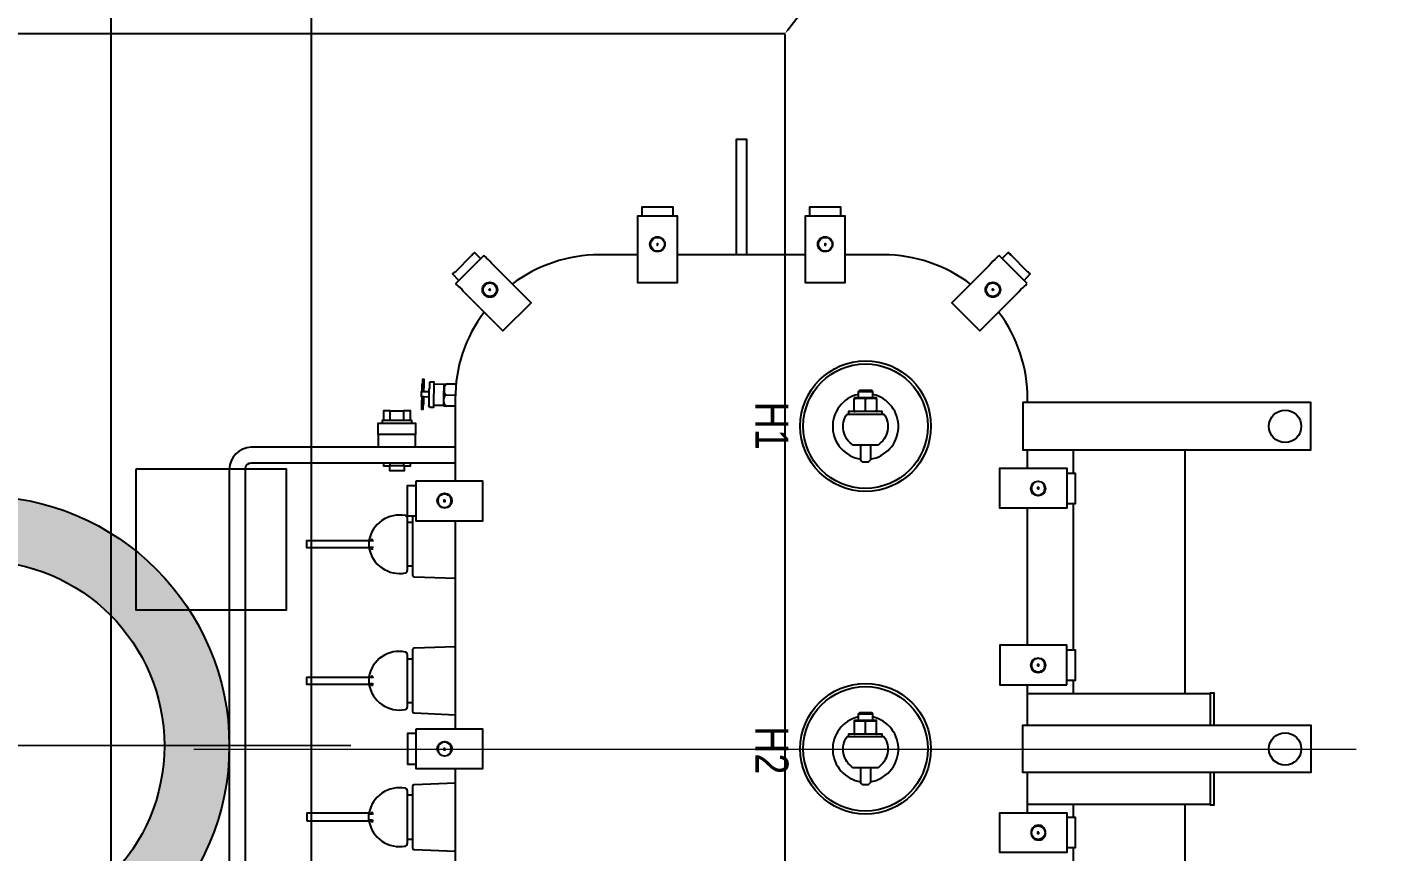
# Model space of a CAD drawing. Header units: metres. Extents: x 18203 to 41586, y 7179 to 24742.
# Drawn here: x 26185 to 27277, y 12550 to 13216 of the extents above; entities that cross this region are included whole.
import ezdxf
from ezdxf import colors
from ezdxf.entities.mleader import LeaderData, LeaderLine
from ezdxf.math import Vec2, Vec3

# ---------------------------------------------------------------- set-up
doc = ezdxf.new("R2010")
doc.units = ezdxf.units.M
doc.header["$LTSCALE"] = 50
doc.header["$MEASUREMENT"] = 0
doc.layers.get('0').update_dxf_attribs({"linetype": 'CONTINUOUS'})
doc.layers.add('PDF3_Geometry', color=7, linetype='CONTINUOUS')
doc.layers.add('PDF3_Text', color=7, linetype='CONTINUOUS')
doc.styles.add('PDF Arial Narrow', font='ARIALN.TTF')
doc.styles.get("Standard").update_dxf_attribs({"font": 'romans', "width": 0.65, "height": 30})

# ---------------------------------------------------------------- blocks, each defined once
blk = doc.blocks.new('POSTE_CIRCULAR_CONCRETO')
h = blk.add_hatch(color=253)
h.dxf.hatch_style = 1
edge = h.paths.add_edge_path(flags=17)
edge.add_arc((0, 0), 149.4, 0, 360)
edge = h.paths.add_edge_path()
edge.add_arc((0, 0), 201.8, 0, 360)
at = {"color": 8, "linetype": 'Continuous', "ltscale": 0.3}
for q in [(-0.8, 575), (652.9, -572.1)]:
    blk.add_line((647.8, 577.9), q, dxfattribs=at)
at = {"color": 8, "linetype": 'Continuous', "ltscale": 0.3, "flags": 128}
blk.add_lwpolyline([(300, 1.3), (-300, -1.3)], dxfattribs=at)
at = {"color": 3, "linetype": 'Continuous'}
for radius in [201.8, 149.4]:
    blk.add_circle((0, 0), radius, dxfattribs=at)

msp = doc.modelspace()

# ---------------------------------------------------------------- linework, layer by layer
at = {"color": 1}
msp.add_lwpolyline([(26252.929, 13823.624), (26414.412, 13823.338), (26414.412, 11450.321), (26252.929, 11450.606)], close=True, dxfattribs=at)
at = {"color": 3}
msp.add_lwpolyline([(26273.021, 12859.747), (26394.319, 12859.747), (26394.319, 12745.465), (26273.021, 12745.465)], close=True, dxfattribs=at)
at = {"layer": 'PDF3_Geometry', "lineweight": 25}
for points in [[(26757.727, 13032.575), (26757.727, 13085.255), (26757.727, 13085.962), (26757.727, 13087.022), (26757.727, 13088.083), (26757.727, 13088.79), (26757.727, 13089.851), (26757.727, 13090.911), (26757.727, 13091.619), (26757.727, 13092.326), (26757.727, 13124.499), (26757.727, 13124.853), (26757.727, 13125.56), (26757.727, 13125.913), (26765.859, 13125.913), (26765.859, 13125.56), (26765.859, 13124.853), (26765.859, 13124.499), (26765.859, 13092.326), (26765.859, 13091.619), (26765.859, 13090.911), (26765.859, 13089.851), (26765.859, 13088.79), (26765.859, 13088.083), (26765.859, 13087.022), (26765.859, 13085.962), (26765.859, 13085.255), (26765.859, 13032.575)], [(26681.713, 13064.041), (26681.713, 13071.113), (26682.067, 13071.113), (26682.421, 13071.113), (26682.774, 13071.113), (26683.128, 13071.113), (26683.835, 13071.113), (26684.542, 13071.113), (26685.249, 13071.113), (26702.927, 13071.113), (26703.634, 13071.113), (26704.341, 13071.113), (26705.048, 13071.113), (26705.402, 13071.113), (26705.755, 13071.113), (26706.109, 13071.113), (26706.462, 13071.113), (26706.462, 13064.041)], [(26817.124, 13064.041), (26817.124, 13071.113), (26817.478, 13071.113), (26817.832, 13071.113), (26818.185, 13071.113), (26818.539, 13071.113), (26819.246, 13071.113), (26819.953, 13071.113), (26820.66, 13071.113), (26838.338, 13071.113), (26839.045, 13071.113), (26839.752, 13071.113), (26840.459, 13071.113), (26840.813, 13071.113), (26841.166, 13071.113), (26841.52, 13071.113), (26841.873, 13071.113), (26841.873, 13064.041)], [(26533.575, 13011.716), (26528.625, 13017.019), (26528.978, 13017.019), (26528.978, 13017.372), (26529.332, 13017.726), (26529.685, 13018.079), (26530.039, 13018.433), (26530.746, 13018.787), (26531.1, 13019.14), (26543.828, 13031.868), (26544.181, 13032.222), (26544.535, 13032.929), (26545.242, 13033.282), (26545.595, 13033.636), (26545.949, 13033.989), (26546.303, 13034.343), (26551.252, 13029.393)], [(26990.012, 13011.716), (26994.962, 13017.019), (26994.608, 13017.019), (26994.608, 13017.372), (26994.255, 13017.726), (26993.901, 13018.079), (26993.548, 13018.433), (26992.841, 13018.787), (26992.487, 13019.14), (26979.759, 13031.868), (26979.406, 13032.222), (26979.052, 13032.929), (26978.345, 13033.282), (26977.991, 13033.636), (26977.638, 13033.989), (26977.284, 13034.343), (26972.334, 13029.393)], [(26813.589, 13032.575), (26709.998, 13032.575)], [(26505.29, 12921.913), (26505.29, 12923.681), (26505.644, 12925.802), (26505.644, 12927.57), (26505.644, 12928.984), (26505.644, 12930.045), (26505.644, 12931.105), (26505.644, 12931.812), (26504.23, 12931.812), (26504.23, 12931.105), (26504.23, 12930.398), (26504.23, 12928.984), (26503.876, 12927.57), (26503.876, 12925.802), (26503.876, 12924.034), (26503.876, 12921.913)], [(26513.776, 12928.277), (26521.907, 12927.923), (26521.907, 12927.57)], [(26531.1, 12927.923), (26524.029, 12927.923), (26523.675, 12927.923), (26523.322, 12927.923), (26522.614, 12927.57), (26522.261, 12926.863), (26521.907, 12925.802), (26521.907, 12924.388), (26521.907, 12922.974), (26521.907, 12921.206), (26522.261, 12920.145), (26522.614, 12919.792), (26522.968, 12919.438), (26523.322, 12919.438), (26523.675, 12919.438), (26530.746, 12919.085)], [(26509.533, 12921.913), (26505.29, 12921.913), (26503.876, 12921.913), (26503.169, 12921.913), (26503.169, 12921.206), (26503.169, 12920.852), (26503.169, 12919.792), (26503.169, 12919.085), (26503.169, 12918.377), (26503.169, 12918.024), (26503.876, 12918.024), (26505.29, 12918.024), (26509.533, 12917.67)], [(26503.876, 12918.024), (26503.876, 12915.903), (26503.523, 12914.135), (26503.523, 12912.367), (26503.523, 12910.953), (26503.523, 12909.539), (26503.523, 12908.478), (26503.523, 12908.124), (26503.523, 12907.771), (26504.937, 12907.771), (26504.937, 12908.124), (26504.937, 12908.478), (26504.937, 12909.539), (26504.937, 12910.599), (26505.29, 12912.367), (26505.29, 12914.135), (26505.29, 12915.903), (26505.29, 12918.024)], [(26521.554, 12911.306), (26521.554, 12910.953), (26521.554, 12910.599), (26521.907, 12910.599), (26522.614, 12910.599), (26522.968, 12910.599), (26523.322, 12910.599), (26522.968, 12910.953), (26522.614, 12910.953), (26522.261, 12911.66), (26521.907, 12912.721), (26521.554, 12914.135), (26521.554, 12915.903), (26521.907, 12916.963), (26522.261, 12918.024), (26522.614, 12918.731), (26522.968, 12919.085), (26523.322, 12919.438), (26523.675, 12919.438)], [(26870.865, 12916.256), (26870.865, 12916.61), (26870.865, 12916.963), (26870.511, 12916.963), (26870.157, 12916.963), (26869.804, 12916.963), (26868.743, 12916.963), (26867.683, 12916.963), (26866.268, 12916.963), (26864.501, 12916.963), (26862.733, 12916.963), (26860.965, 12916.963), (26859.551, 12916.963), (26857.783, 12916.963), (26856.369, 12916.963), (26855.308, 12916.963), (26854.248, 12916.963), (26853.894, 12916.963), (26853.54, 12916.963), (26853.187, 12916.963), (26853.187, 12916.61), (26852.833, 12916.61), (26852.833, 12916.256), (26854.955, 12916.61), (26856.722, 12916.61), (26860.612, 12916.61), (26862.026, 12916.256)], [(26852.833, 12906.357), (26852.833, 12916.256)], [(26868.036, 12916.963), (26868.036, 12921.913), (26866.975, 12922.974), (26866.268, 12922.974), (26865.561, 12922.974), (26864.147, 12922.974), (26863.086, 12922.974), (26861.672, 12922.974), (26860.258, 12922.974), (26859.197, 12922.974), (26858.137, 12922.974), (26857.43, 12922.974), (26857.076, 12922.974), (26856.015, 12921.913), (26856.015, 12916.963)], [(26868.036, 12921.913), (26867.683, 12921.913), (26867.329, 12921.913), (26866.268, 12921.913), (26865.208, 12921.913), (26863.794, 12921.913), (26862.379, 12921.913), (26860.965, 12921.913), (26859.551, 12921.913), (26858.137, 12921.913), (26857.076, 12921.913), (26856.369, 12921.913), (26856.015, 12921.913)], [(26870.511, 12906.003), (26870.865, 12906.003), (26870.865, 12906.357), (26869.097, 12906.003), (26867.329, 12906.003), (26863.44, 12906.003), (26862.026, 12906.357), (26862.026, 12916.256), (26863.794, 12916.61), (26865.915, 12916.61), (26869.45, 12916.61), (26870.865, 12916.256), (26870.865, 12906.357)], [(26478.067, 12898.578), (26478.067, 12906.357), (26472.763, 12906.357), (26472.763, 12898.578)], [(26478.067, 12906.357), (26489.027, 12906.357)], [(26494.684, 12898.578), (26494.684, 12906.357), (26489.027, 12906.357), (26489.027, 12898.578)], [(26523.322, 12910.599), (26530.746, 12910.599)], [(26875.461, 12903.882), (26875.461, 12906.003), (26874.754, 12906.003), (26874.047, 12906.003), (26872.986, 12906.003), (26871.572, 12906.003), (26869.804, 12906.003), (26867.683, 12906.003), (26865.915, 12906.003), (26863.794, 12906.003), (26861.319, 12906.003), (26859.197, 12906.003), (26857.076, 12906.003), (26855.308, 12906.003), (26853.54, 12906.003), (26851.773, 12906.003), (26850.358, 12906.003), (26849.651, 12906.003), (26848.944, 12906.003), (26848.591, 12906.003), (26848.237, 12906.003), (26848.237, 12903.882)], [(26862.026, 12906.357), (26860.258, 12906.003), (26858.137, 12906.003), (26854.248, 12906.003), (26852.833, 12906.357), (26852.833, 12906.003), (26853.187, 12906.003), (26853.54, 12906.003)], [(26468.521, 12887.265), (26468.521, 12890.8), (26468.521, 12891.861), (26468.521, 12892.922), (26468.521, 12893.982), (26468.521, 12894.689), (26468.521, 12895.396), (26468.521, 12896.104), (26468.521, 12896.457), (26498.573, 12896.457), (26498.573, 12896.104), (26498.573, 12895.396), (26498.573, 12894.689), (26498.573, 12893.982), (26498.573, 12892.922), (26498.573, 12891.861), (26498.573, 12890.8), (26498.573, 12887.265)], [(26495.744, 12896.457), (26495.744, 12898.578), (26495.391, 12898.578), (26495.037, 12898.578), (26493.977, 12898.578), (26492.916, 12898.578), (26491.502, 12898.578), (26489.734, 12898.578), (26487.966, 12898.578), (26485.845, 12898.578), (26483.724, 12898.578), (26481.602, 12898.578), (26479.481, 12898.578), (26477.713, 12898.578), (26475.945, 12898.578), (26474.531, 12898.578), (26473.117, 12898.578), (26472.41, 12898.578), (26471.703, 12898.578), (26471.703, 12896.457)], [(26498.573, 12877.012), (26498.573, 12886.204), (26498.573, 12887.265), (26468.521, 12887.265), (26468.521, 12886.204), (26468.521, 12877.012)], [(26530.746, 12877.012), (26365.99, 12877.012), (26365.637, 12877.012)], [(26365.637, 12877.012), (26365.637, 12877.012)], [(26865.915, 12878.779), (26865.915, 12867.819), (26865.915, 12867.466), (26865.915, 12866.759), (26865.561, 12866.405), (26865.208, 12866.051), (26864.854, 12865.698), (26864.501, 12865.344), (26864.147, 12864.991), (26863.44, 12864.991), (26863.086, 12864.991), (26860.965, 12864.991), (26860.258, 12864.991), (26859.904, 12864.991), (26859.197, 12865.344), (26858.844, 12865.698), (26858.49, 12866.051), (26858.137, 12866.759), (26858.137, 12867.466), (26858.137, 12867.819), (26858.137, 12878.779)], [(26992.841, 12860.041), (26992.841, 12874.89)], [(27029.964, 12856.152), (27029.964, 12874.89)], [(27120.12, 12677.961), (27120.12, 12874.89)], [(26530.746, 12864.284), (26365.99, 12864.284), (26364.93, 12863.93), (26363.869, 12863.93), (26363.162, 12863.223), (26362.455, 12862.87), (26361.748, 12861.809), (26361.394, 12861.102), (26361.04, 12860.041), (26361.04, 12859.334), (26361.04, 12407.493), (26361.04, 12406.432), (26361.394, 12405.725), (26361.748, 12404.664), (26362.455, 12403.957), (26363.162, 12403.25), (26363.869, 12402.896), (26364.93, 12402.543), (26365.99, 12402.543), (26530.746, 12402.543)], [(26472.763, 12864.284), (26472.763, 12862.162), (26478.067, 12862.162), (26478.067, 12864.284)], [(26477.713, 12862.162), (26477.713, 12858.273), (26478.42, 12858.273), (26479.127, 12858.273), (26480.542, 12858.273), (26481.956, 12858.273), (26483.37, 12858.273), (26484.784, 12858.273), (26486.198, 12858.273), (26487.613, 12858.273), (26488.673, 12858.273), (26489.38, 12858.273), (26489.734, 12858.273), (26489.734, 12862.162)], [(26489.027, 12862.162), (26478.067, 12862.162)], [(26489.027, 12864.284), (26489.027, 12862.162), (26494.684, 12862.162), (26494.684, 12864.284)], [(27024.66, 12856.152), (27031.378, 12856.152), (27031.378, 12855.798), (27031.378, 12855.091), (27031.378, 12854.738), (27031.378, 12854.031), (27031.378, 12853.324), (27031.378, 12852.616), (27031.378, 12834.939), (27031.378, 12834.232), (27031.378, 12833.525), (27031.378, 12833.171), (27031.378, 12832.464), (27031.378, 12832.11), (27031.378, 12831.757), (27031.378, 12831.403), (27024.66, 12831.403)], [(26498.926, 12821.504), (26492.209, 12821.504), (26492.209, 12821.857), (26492.209, 12822.564), (26492.209, 12822.918), (26492.209, 12823.625), (26492.209, 12824.332), (26492.209, 12825.039), (26492.209, 12842.717), (26492.209, 12843.424), (26492.209, 12844.131), (26492.209, 12844.485), (26492.209, 12845.192), (26492.209, 12845.545), (26492.209, 12845.899), (26492.209, 12846.252), (26498.926, 12846.252)], [(26992.841, 12717.205), (26992.841, 12827.868)], [(27029.964, 12713.316), (27029.964, 12831.403)], [(26496.098, 12816.2), (26492.209, 12816.2)], [(26496.098, 12821.504), (26496.098, 12820.09), (26496.098, 12818.675), (26496.098, 12816.908), (26496.098, 12814.786), (26496.098, 12812.665), (26496.098, 12810.19), (26496.098, 12807.362), (26496.098, 12804.533), (26496.098, 12801.705), (26496.098, 12798.876), (26496.098, 12795.694), (26496.098, 12792.866), (26496.098, 12790.037), (26496.098, 12787.563), (26496.098, 12785.088), (26496.098, 12782.613), (26496.098, 12780.492), (26496.098, 12778.724), (26496.098, 12777.31), (26496.098, 12775.895), (26496.098, 12775.188), (26496.098, 12774.481), (26496.098, 12774.128), (26496.098, 12773.774), (26496.451, 12773.42), (26496.451, 12773.067), (26496.805, 12772.713), (26497.159, 12772.713), (26497.512, 12772.36), (26497.866, 12772.36), (26530.746, 12771.299)], [(26530.746, 12817.615), (26530.746, 12649.323)], [(26464.632, 12801.351), (26464.278, 12801.351), (26463.571, 12801.351), (26463.217, 12801.351), (26462.51, 12801.351), (26461.803, 12801.351), (26461.45, 12801.351), (26461.096, 12801.705), (26461.45, 12801.705), (26461.803, 12801.705), (26462.157, 12801.705), (26462.51, 12801.705), (26462.864, 12802.058), (26463.217, 12802.412), (26463.571, 12802.765), (26463.571, 12803.119)], [(26461.096, 12801.705), (26461.096, 12801.705)], [(26461.096, 12801.705), (26461.096, 12801.705)], [(26461.096, 12801.705), (26461.096, 12801.705)], [(26464.632, 12796.048), (26464.278, 12796.048), (26463.571, 12796.048), (26463.217, 12796.048), (26462.51, 12796.048), (26461.803, 12796.048), (26461.45, 12796.048), (26461.096, 12796.048), (26461.096, 12795.694), (26461.45, 12796.048), (26461.803, 12796.048), (26462.157, 12796.048), (26462.51, 12795.694), (26462.864, 12795.341), (26463.217, 12795.341), (26463.571, 12794.634), (26463.571, 12794.28)], [(26461.096, 12795.694), (26461.096, 12795.694)], [(26461.096, 12795.694), (26461.096, 12795.694)], [(26461.096, 12795.694), (26461.096, 12795.694)], [(26492.209, 12781.199), (26496.098, 12781.199)], [(26530.746, 12715.791), (26497.866, 12714.731), (26497.512, 12714.731), (26497.159, 12714.731), (26496.805, 12714.377), (26496.451, 12714.023), (26496.098, 12713.67), (26496.098, 12713.316), (26496.098, 12712.609), (26496.098, 12711.902), (26496.098, 12711.195), (26496.098, 12710.134), (26496.098, 12708.367), (26496.098, 12706.599), (26496.098, 12704.478), (26496.098, 12702.356), (26496.098, 12699.881), (26496.098, 12697.053), (26496.098, 12694.224), (26496.098, 12691.396), (26496.098, 12688.568), (26496.098, 12685.739), (26496.098, 12682.557), (26496.098, 12679.729), (26496.098, 12677.254), (26496.098, 12674.779), (26496.098, 12672.304), (26496.098, 12670.183), (26496.098, 12668.415), (26496.098, 12667.001), (26496.098, 12665.94), (26496.098, 12664.88), (26496.098, 12664.526), (26496.098, 12664.172), (26496.098, 12663.819), (26496.098, 12663.465), (26496.451, 12663.112), (26496.451, 12662.758), (26496.805, 12662.758), (26497.159, 12662.405), (26497.512, 12662.405), (26497.866, 12662.405), (26530.746, 12660.99)], [(27024.66, 12713.316), (27031.378, 12713.316), (27031.378, 12712.963), (27031.378, 12712.256), (27031.378, 12711.902), (27031.378, 12711.195), (27031.378, 12710.488), (27031.378, 12709.781), (27031.378, 12692.103), (27031.378, 12691.396), (27031.378, 12690.689), (27031.378, 12690.335), (27031.378, 12689.628), (27031.378, 12689.275), (27031.378, 12688.921), (27031.378, 12688.568), (27024.66, 12688.568)], [(26496.098, 12705.892), (26492.209, 12705.892)], [(26464.632, 12691.396), (26464.278, 12691.043), (26463.571, 12691.043), (26463.217, 12691.043), (26462.51, 12691.043), (26461.803, 12691.043), (26461.45, 12691.396), (26461.096, 12691.396), (26461.45, 12691.396), (26461.803, 12691.396), (26462.157, 12691.396), (26462.51, 12691.396), (26462.864, 12691.75), (26463.217, 12692.103), (26463.571, 12692.457), (26463.571, 12692.81)], [(26461.096, 12691.396), (26461.096, 12691.396)], [(26461.096, 12691.396), (26461.096, 12691.396)], [(26461.096, 12691.396), (26461.096, 12691.396)], [(26464.632, 12685.739), (26464.278, 12685.739), (26463.571, 12686.093), (26463.217, 12686.093), (26462.51, 12686.093), (26461.803, 12685.739), (26461.45, 12685.739), (26461.096, 12685.739), (26461.096, 12685.386), (26461.45, 12685.739), (26461.803, 12685.739), (26462.157, 12685.739), (26462.51, 12685.386), (26462.864, 12685.386), (26463.217, 12685.032), (26463.571, 12684.679), (26463.571, 12683.971)], [(26461.096, 12685.386), (26461.096, 12685.386)], [(26461.096, 12685.386), (26461.096, 12685.386)], [(26461.096, 12685.386), (26461.096, 12685.386)], [(26992.841, 12652.505), (26992.841, 12685.032)], [(27029.964, 12677.961), (27029.964, 12688.568)], [(27140.272, 12677.961), (26992.841, 12677.961)], [(27143.454, 12652.505), (27143.454, 12655.334), (27143.454, 12658.869), (27143.454, 12662.051), (27143.454, 12664.88), (27143.454, 12667.708), (27143.454, 12670.183), (27143.454, 12672.304), (27143.454, 12674.072), (27143.454, 12675.84), (27143.454, 12676.9), (27143.454, 12677.607), (27143.454, 12678.315), (27140.272, 12678.315), (27140.272, 12677.607), (27140.272, 12676.9), (27140.272, 12675.84), (27140.272, 12674.072), (27140.272, 12672.304), (27140.272, 12670.183), (27140.272, 12667.708), (27140.272, 12664.88), (27140.272, 12662.051), (27140.272, 12658.869), (27140.272, 12655.334), (27140.272, 12652.505)], [(26492.209, 12670.89), (26496.098, 12670.89)], [(26852.833, 12655.687), (26852.833, 12645.788), (26852.833, 12645.434), (26853.187, 12645.434), (26853.54, 12645.434)], [(26868.036, 12656.394), (26868.036, 12661.344), (26866.975, 12662.405), (26866.268, 12662.405), (26865.561, 12662.405), (26864.147, 12662.405), (26863.086, 12662.405), (26861.672, 12662.405), (26860.258, 12662.405), (26859.197, 12662.405), (26858.137, 12662.405), (26857.43, 12662.405), (26857.076, 12662.405), (26856.015, 12661.344), (26856.015, 12656.394)], [(26868.036, 12661.344), (26867.683, 12661.344), (26867.329, 12661.344), (26866.268, 12661.344), (26865.208, 12661.344), (26863.794, 12661.344), (26862.379, 12661.344), (26860.965, 12661.344), (26859.551, 12661.344), (26858.137, 12661.344), (26857.076, 12661.344), (26856.369, 12661.344), (26856.015, 12661.344)], [(26862.026, 12645.788), (26862.026, 12655.687)], [(26870.511, 12645.434), (26870.865, 12645.434), (26870.865, 12645.788), (26870.865, 12655.687)], [(26498.926, 12645.788), (26492.209, 12645.788), (26492.209, 12645.434), (26492.209, 12645.081), (26492.209, 12644.727), (26492.209, 12644.373), (26492.209, 12643.666), (26492.209, 12642.959), (26492.209, 12642.252), (26492.209, 12624.574), (26492.209, 12623.867), (26492.209, 12623.16), (26492.209, 12622.453), (26492.209, 12622.1), (26492.209, 12621.746), (26492.209, 12621.392), (26492.209, 12621.039), (26498.926, 12621.039)], [(26875.461, 12643.313), (26875.461, 12645.434), (26874.754, 12645.434), (26874.047, 12645.434), (26872.986, 12645.434), (26871.572, 12645.434), (26869.804, 12645.434), (26867.683, 12645.434), (26865.915, 12645.434), (26863.794, 12645.434), (26861.319, 12645.434), (26859.197, 12645.434), (26857.076, 12645.434), (26855.308, 12645.434), (26853.54, 12645.434), (26851.773, 12645.434), (26850.358, 12645.434), (26849.651, 12645.434), (26848.944, 12645.434), (26848.591, 12645.434), (26848.237, 12645.434), (26848.237, 12643.313)], [(26870.865, 12645.788), (26869.097, 12645.434), (26867.329, 12645.434), (26863.44, 12645.434), (26862.026, 12645.788), (26860.258, 12645.434), (26858.137, 12645.434), (26854.248, 12645.434), (26852.833, 12645.788)], [(26530.746, 12617.503), (26530.746, 12448.858)], [(26865.915, 12618.21), (26865.915, 12607.25), (26865.915, 12606.897), (26865.915, 12606.19), (26865.561, 12605.836), (26865.208, 12605.483), (26864.854, 12605.129), (26864.501, 12604.775), (26864.147, 12604.422), (26863.44, 12604.422), (26863.086, 12604.422), (26860.965, 12604.422), (26860.258, 12604.422), (26859.904, 12604.422), (26859.197, 12604.775), (26858.844, 12605.129), (26858.49, 12605.483), (26858.137, 12606.19), (26858.137, 12606.897), (26858.137, 12607.25), (26858.137, 12618.21)], [(26992.841, 12581.794), (26992.841, 12614.321)], [(27140.272, 12614.321), (27140.272, 12613.261), (27140.272, 12609.725), (27140.272, 12606.543), (27140.272, 12603.361), (27140.272, 12600.533), (27140.272, 12597.704), (27140.272, 12595.583), (27140.272, 12593.462), (27140.272, 12591.694), (27140.272, 12590.28), (27140.272, 12589.219), (27140.272, 12588.512), (27140.272, 12588.158), (27143.454, 12588.158), (27143.454, 12588.512), (27143.454, 12589.219), (27143.454, 12590.28), (27143.454, 12591.694), (27143.454, 12593.462), (27143.454, 12595.583), (27143.454, 12597.704), (27143.454, 12600.533), (27143.454, 12603.361), (27143.454, 12606.543), (27143.454, 12609.725), (27143.454, 12613.261), (27143.454, 12614.321)], [(26530.746, 12605.836), (26497.866, 12604.422), (26497.512, 12604.422), (26497.159, 12604.422), (26496.805, 12604.068), (26496.451, 12604.068), (26496.451, 12603.715), (26496.098, 12603.361), (26496.098, 12603.008), (26496.098, 12602.654), (26496.098, 12602.301), (26496.098, 12601.947), (26496.098, 12600.886), (26496.098, 12599.826), (26496.098, 12598.058), (26496.098, 12596.29), (26496.098, 12594.522), (26496.098, 12592.048), (26496.098, 12589.573), (26496.098, 12586.744), (26496.098, 12583.916), (26496.098, 12581.087), (26496.098, 12578.259), (26496.098, 12575.431), (26496.098, 12572.602), (26496.098, 12569.774), (26496.098, 12566.945), (26496.098, 12564.47), (26496.098, 12561.995), (26496.098, 12560.228), (26496.098, 12558.46), (26496.098, 12556.692), (26496.098, 12555.632), (26496.098, 12554.571), (26496.098, 12554.217), (26496.098, 12553.864), (26496.098, 12553.51), (26496.098, 12553.157), (26496.451, 12552.803), (26496.451, 12552.45), (26496.805, 12552.45), (26497.159, 12552.096), (26497.512, 12552.096), (26497.866, 12552.096), (26530.746, 12550.682)], [(26496.098, 12595.937), (26492.209, 12595.937)], [(26992.841, 12588.866), (27140.272, 12588.866)], [(27029.964, 12578.259), (27029.964, 12588.866)], [(27120.12, 12391.936), (27120.12, 12588.866)], [(26464.632, 12581.087), (26464.278, 12581.087), (26463.571, 12580.734), (26463.217, 12580.734), (26462.51, 12580.734), (26461.803, 12580.734), (26461.45, 12581.087), (26461.096, 12581.087), (26461.096, 12581.441), (26461.45, 12581.087), (26461.803, 12581.087), (26462.157, 12581.087), (26462.51, 12581.441), (26462.864, 12581.441), (26463.217, 12581.794), (26463.571, 12582.148), (26463.571, 12582.502)], [(26461.096, 12581.441), (26461.096, 12581.441)], [(26461.096, 12581.441), (26461.096, 12581.441)], [(26461.096, 12581.441), (26461.096, 12581.441)], [(26464.632, 12575.431), (26464.278, 12575.431), (26463.571, 12575.784), (26463.217, 12575.784), (26462.51, 12575.784), (26461.803, 12575.784), (26461.45, 12575.431), (26461.096, 12575.431), (26461.45, 12575.431), (26461.803, 12575.431), (26462.157, 12575.431), (26462.51, 12575.431), (26462.864, 12575.077), (26463.217, 12574.723), (26463.571, 12574.37), (26463.571, 12574.016)], [(26461.096, 12575.431), (26461.096, 12575.431)], [(26461.096, 12575.431), (26461.096, 12575.431)], [(26461.096, 12575.431), (26461.096, 12575.431)], [(27024.66, 12578.259), (27031.378, 12578.259), (27031.378, 12577.905), (27031.378, 12577.552), (27031.378, 12577.198), (27031.378, 12576.491), (27031.378, 12576.138), (27031.378, 12575.431), (27031.378, 12574.723), (27031.378, 12556.692), (27031.378, 12555.985), (27031.378, 12555.632), (27031.378, 12554.924), (27031.378, 12554.217), (27031.378, 12553.864), (27031.378, 12553.51), (27024.66, 12553.51)], [(26492.209, 12560.581), (26496.098, 12560.581)], [(27029.964, 12435.423), (27029.964, 12553.51)]]:
    msp.add_lwpolyline(points, dxfattribs=at)
for points in [[(26678.178, 13053.081), (26678.178, 13055.203), (26678.178, 13057.324), (26678.178, 13059.092), (26678.178, 13060.859), (26678.178, 13062.274), (26678.178, 13062.981), (26678.178, 13063.688), (26678.178, 13064.041), (26709.998, 13064.041), (26709.998, 13063.688), (26709.998, 13062.981), (26709.998, 13062.274), (26709.998, 13060.859), (26709.998, 13059.092), (26709.998, 13057.324), (26709.998, 13055.203), (26709.998, 13053.081), (26709.998, 13009.948), (26678.178, 13009.948)], [(26813.589, 13053.081), (26813.589, 13055.203), (26813.589, 13057.324), (26813.589, 13059.092), (26813.589, 13060.859), (26813.589, 13062.274), (26813.589, 13062.981), (26813.589, 13063.688), (26813.589, 13064.041), (26845.409, 13064.041), (26845.409, 13063.688), (26845.409, 13062.981), (26845.409, 13062.274), (26845.409, 13060.859), (26845.409, 13059.092), (26845.409, 13057.324), (26845.409, 13055.203), (26845.409, 13053.081), (26845.409, 13009.948), (26813.589, 13009.948)], [(26694.441, 13040.353), (26694.441, 13041.414), (26693.734, 13041.414), (26693.734, 13040.353)], [(26829.852, 13040.353), (26829.852, 13041.414), (26829.145, 13041.414), (26829.145, 13040.353)], [(26553.727, 13031.868), (26531.1, 13009.241), (26531.807, 13008.534), (26532.514, 13007.826), (26533.221, 13007.119), (26534.635, 13005.705), (26536.049, 13004.644), (26537.464, 13002.877), (26538.878, 13001.462), (26569.283, 12971.057), (26591.911, 12993.684), (26561.505, 13024.09), (26560.091, 13025.858), (26558.677, 13027.272), (26557.263, 13028.686), (26555.848, 13029.747), (26555.141, 13030.807), (26554.434, 13031.515)], [(26992.487, 13009.241), (26969.86, 13031.868), (26969.152, 13031.515), (26968.445, 13030.807), (26967.385, 13029.747), (26966.324, 13028.686), (26964.91, 13027.272), (26963.496, 13025.858), (26962.081, 13024.09), (26931.676, 12993.684), (26954.303, 12971.057), (26984.709, 13001.462), (26986.123, 13002.877), (26987.537, 13004.644), (26988.951, 13005.705), (26990.366, 13007.119), (26991.073, 13007.826), (26991.78, 13008.534)], [(26559.384, 13004.291), (26558.677, 13004.998), (26557.97, 13004.291), (26558.677, 13003.584)], [(26964.91, 13003.584), (26965.617, 13004.291), (26964.91, 13004.998), (26964.203, 13004.291)], [(26509.886, 12928.63), (26509.886, 12928.277), (26509.886, 12927.57), (26509.886, 12926.509), (26509.886, 12925.095), (26509.533, 12923.681), (26509.533, 12921.913), (26509.533, 12920.145), (26509.533, 12918.377), (26509.533, 12916.61), (26509.533, 12914.842), (26509.533, 12913.428), (26509.533, 12912.367), (26509.533, 12911.306), (26509.533, 12910.953), (26509.179, 12910.599), (26509.533, 12910.599), (26509.533, 12910.246), (26509.533, 12909.892), (26509.886, 12909.892), (26510.24, 12909.892), (26510.24, 12909.539), (26513.422, 12909.539), (26513.422, 12909.892), (26513.422, 12910.246), (26513.422, 12911.306), (26513.422, 12912.367), (26513.422, 12913.781), (26513.422, 12915.549), (26513.422, 12917.317), (26513.422, 12919.085), (26513.776, 12921.206), (26513.776, 12922.974), (26513.776, 12924.741), (26513.776, 12926.156), (26513.776, 12927.57), (26513.776, 12928.63), (26513.776, 12929.338), (26513.776, 12929.691), (26510.947, 12929.691), (26510.594, 12929.691), (26510.24, 12929.691), (26510.24, 12929.338), (26509.886, 12929.338), (26509.886, 12928.984)], [(27174.921, 12874.89), (27175.274, 12874.89), (27175.981, 12874.89), (27176.335, 12874.89), (27176.688, 12874.89), (27177.395, 12874.89), (27178.103, 12874.89), (27178.456, 12874.89), (27179.163, 12874.89), (27221.59, 12874.89), (27221.59, 12913.074), (27179.163, 12913.074), (27178.456, 12913.074), (27178.103, 12913.074), (27177.395, 12913.074), (27176.688, 12913.074), (27176.335, 12913.074), (27175.981, 12913.074), (27175.274, 12913.074), (27174.921, 12913.074), (26988.951, 12913.074), (26988.951, 12874.89)], [(27013.347, 12860.041), (27015.468, 12860.041), (27017.589, 12860.041), (27019.711, 12860.041), (27021.125, 12860.041), (27022.539, 12860.041), (27023.6, 12860.041), (27024.307, 12860.041), (27024.66, 12860.041), (27024.66, 12827.868), (27024.307, 12827.868), (27023.6, 12827.868), (27022.539, 12827.868), (27021.125, 12827.868), (27019.711, 12827.868), (27017.589, 12827.868), (27015.468, 12827.868), (27013.347, 12827.868), (26970.567, 12827.868), (26970.567, 12860.041)], [(26498.926, 12849.788), (26498.926, 12817.615), (26499.28, 12817.615), (26499.987, 12817.615), (26501.048, 12817.615), (26502.462, 12817.615), (26503.876, 12817.615), (26505.997, 12817.615), (26507.765, 12817.615), (26510.24, 12817.615), (26553.02, 12817.615), (26553.02, 12849.788), (26510.24, 12849.788), (26507.765, 12849.788), (26505.997, 12849.788), (26503.876, 12849.788), (26502.462, 12849.788), (26501.048, 12849.788), (26499.987, 12849.788), (26499.28, 12849.788)], [(27001.326, 12838.474), (27002.74, 12838.474), (27004.154, 12839.181), (27005.215, 12839.889), (27006.276, 12840.949), (27006.629, 12842.363), (27006.983, 12843.778), (27006.629, 12845.192), (27006.276, 12846.606), (27005.215, 12847.667), (27004.154, 12848.727), (27002.74, 12849.081), (27001.326, 12849.434), (26999.912, 12849.081), (26998.851, 12848.727), (26997.437, 12847.667), (26996.73, 12846.606), (26996.023, 12845.192), (26996.023, 12843.778), (26996.023, 12842.363), (26996.73, 12840.949), (26997.437, 12839.889), (26998.851, 12839.181), (26999.912, 12838.474)], [(26522.261, 12839.181), (26520.847, 12839.181), (26519.432, 12838.474), (26518.372, 12837.767), (26517.311, 12836.707), (26516.958, 12835.292), (26516.604, 12833.878), (26516.958, 12832.464), (26517.311, 12831.05), (26518.372, 12829.989), (26519.432, 12828.928), (26520.847, 12828.575), (26522.261, 12828.221), (26523.675, 12828.575), (26524.736, 12828.928), (26526.15, 12829.989), (26526.857, 12831.05), (26527.564, 12832.464), (26527.564, 12833.878), (26527.564, 12835.292), (26526.857, 12836.707), (26526.15, 12837.767), (26524.736, 12838.474), (26523.675, 12839.181)], [(27000.972, 12843.424), (27002.033, 12843.424), (27002.033, 12844.485), (27000.972, 12844.485)], [(26522.614, 12834.232), (26521.554, 12834.232), (26521.554, 12833.171), (26522.614, 12833.171)], [(26415.841, 12801.705), (26455.793, 12801.705), (26456.853, 12801.705), (26457.914, 12801.705), (26458.621, 12801.705), (26459.682, 12801.705), (26460.035, 12801.705), (26460.743, 12801.705), (26461.096, 12801.705), (26461.096, 12795.694), (26460.743, 12795.694), (26460.035, 12795.694), (26459.682, 12795.694), (26458.621, 12795.694), (26457.914, 12795.694), (26456.853, 12795.694), (26455.793, 12795.694), (26415.841, 12795.694), (26414.781, 12795.694), (26414.074, 12795.694), (26413.013, 12795.694), (26412.306, 12795.694), (26411.599, 12795.694), (26411.245, 12795.694), (26410.892, 12795.694), (26410.892, 12801.705), (26411.245, 12801.705), (26411.599, 12801.705), (26412.306, 12801.705), (26413.013, 12801.705), (26414.074, 12801.705), (26414.781, 12801.705)], [(27024.66, 12685.032), (27024.66, 12717.205), (27024.307, 12717.205), (27023.6, 12717.205), (27022.539, 12717.205), (27021.125, 12717.205), (27019.711, 12717.205), (27017.589, 12717.205), (27015.468, 12717.205), (27013.347, 12717.205), (26970.567, 12717.205), (26970.567, 12685.032), (27013.347, 12685.032), (27015.468, 12685.032), (27017.589, 12685.032), (27019.711, 12685.032), (27021.125, 12685.032), (27022.539, 12685.032), (27023.6, 12685.032), (27024.307, 12685.032)], [(27001.326, 12695.639), (27002.74, 12695.639), (27004.154, 12696.346), (27005.215, 12697.053), (27006.276, 12698.114), (27006.629, 12699.528), (27006.983, 12700.942), (27006.629, 12702.356), (27006.276, 12703.77), (27005.215, 12704.831), (27004.154, 12705.892), (27002.74, 12706.245), (27001.326, 12706.599), (26999.912, 12706.245), (26998.851, 12705.892), (26997.437, 12704.831), (26996.73, 12703.77), (26996.023, 12702.356), (26996.023, 12700.942), (26996.023, 12699.528), (26996.73, 12698.114), (26997.437, 12697.053), (26998.851, 12696.346), (26999.912, 12695.639)], [(27000.972, 12700.588), (27002.033, 12700.588), (27002.033, 12701.649), (27000.972, 12701.649)], [(26415.841, 12691.396), (26455.793, 12691.396), (26456.853, 12691.396), (26457.914, 12691.396), (26458.621, 12691.396), (26459.682, 12691.396), (26460.035, 12691.396), (26460.743, 12691.396), (26461.096, 12691.396), (26461.096, 12685.386), (26460.743, 12685.386), (26460.035, 12685.386), (26459.682, 12685.386), (26458.621, 12685.386), (26457.914, 12685.386), (26456.853, 12685.386), (26455.793, 12685.386), (26415.841, 12685.386), (26414.781, 12685.386), (26414.074, 12685.386), (26413.013, 12685.386), (26412.306, 12685.386), (26411.599, 12685.386), (26411.245, 12685.386), (26410.892, 12685.386), (26410.892, 12691.396), (26411.245, 12691.396), (26411.599, 12691.396), (26412.306, 12691.396), (26413.013, 12691.396), (26414.074, 12691.396), (26414.781, 12691.396)], [(26862.026, 12655.687), (26863.794, 12656.041), (26865.915, 12656.041), (26869.45, 12656.041), (26870.865, 12655.687), (26870.865, 12656.041), (26870.865, 12656.394), (26870.511, 12656.394), (26870.157, 12656.394), (26869.804, 12656.394), (26868.743, 12656.394), (26867.683, 12656.394), (26866.268, 12656.394), (26864.501, 12656.394), (26862.733, 12656.394), (26860.965, 12656.394), (26859.551, 12656.394), (26857.783, 12656.394), (26856.369, 12656.394), (26855.308, 12656.394), (26854.248, 12656.394), (26853.894, 12656.394), (26853.54, 12656.394), (26853.187, 12656.394), (26853.187, 12656.041), (26852.833, 12656.041), (26852.833, 12655.687), (26854.955, 12656.041), (26856.722, 12656.041), (26860.612, 12656.041)], [(27174.921, 12652.505), (27175.274, 12652.505), (27175.981, 12652.505), (27176.335, 12652.505), (27176.688, 12652.505), (27177.395, 12652.505), (27178.103, 12652.505), (27178.456, 12652.505), (27179.163, 12652.505), (27221.59, 12652.505), (27221.59, 12614.321), (27179.163, 12614.321), (27178.456, 12614.321), (27178.103, 12614.321), (27177.395, 12614.321), (27176.688, 12614.321), (27176.335, 12614.321), (27175.981, 12614.321), (27175.274, 12614.321), (27174.921, 12614.321), (26988.951, 12614.321), (26988.951, 12652.505)], [(26498.926, 12649.323), (26498.926, 12617.503), (26499.28, 12617.503), (26499.987, 12617.503), (26501.048, 12617.503), (26502.462, 12617.503), (26503.876, 12617.503), (26505.997, 12617.503), (26507.765, 12617.503), (26510.24, 12617.503), (26553.02, 12617.503), (26553.02, 12649.323), (26510.24, 12649.323), (26507.765, 12649.323), (26505.997, 12649.323), (26503.876, 12649.323), (26502.462, 12649.323), (26501.048, 12649.323), (26499.987, 12649.323), (26499.28, 12649.323)], [(26522.261, 12638.717), (26520.847, 12638.717), (26519.432, 12638.009), (26518.372, 12637.302), (26517.311, 12636.242), (26516.958, 12634.828), (26516.604, 12633.413), (26516.958, 12631.999), (26517.311, 12630.585), (26518.372, 12629.524), (26519.432, 12628.464), (26520.847, 12628.11), (26522.261, 12627.756), (26523.675, 12628.11), (26524.736, 12628.464), (26526.15, 12629.524), (26526.857, 12630.585), (26527.564, 12631.999), (26527.564, 12633.413), (26527.564, 12634.828), (26526.857, 12636.242), (26526.15, 12637.302), (26524.736, 12638.009), (26523.675, 12638.717)], [(26522.614, 12633.767), (26521.554, 12633.767), (26521.554, 12632.706), (26522.614, 12632.706)], [(26410.892, 12575.431), (26411.245, 12575.431), (26411.599, 12575.431), (26412.306, 12575.431), (26413.013, 12575.431), (26414.074, 12575.431), (26414.781, 12575.431), (26415.841, 12575.431), (26455.793, 12575.431), (26456.853, 12575.431), (26457.914, 12575.431), (26458.621, 12575.431), (26459.682, 12575.431), (26460.035, 12575.431), (26460.743, 12575.431), (26461.096, 12575.431), (26461.096, 12581.441), (26460.743, 12581.441), (26460.035, 12581.441), (26459.682, 12581.441), (26458.621, 12581.441), (26457.914, 12581.441), (26456.853, 12581.441), (26455.793, 12581.441), (26415.841, 12581.441), (26414.781, 12581.441), (26414.074, 12581.441), (26413.013, 12581.441), (26412.306, 12581.441), (26411.599, 12581.441), (26411.245, 12581.441), (26410.892, 12581.441)], [(27013.347, 12581.794), (27015.468, 12581.794), (27017.589, 12581.794), (27019.711, 12581.794), (27021.125, 12581.794), (27022.539, 12581.794), (27023.6, 12581.794), (27024.307, 12581.794), (27024.66, 12581.794), (27024.66, 12549.621), (27024.307, 12549.621), (27023.6, 12549.621), (27022.539, 12549.621), (27021.125, 12549.621), (27019.711, 12549.621), (27017.589, 12549.621), (27015.468, 12549.621), (27013.347, 12549.621), (26970.567, 12549.621), (26970.567, 12581.794)], [(27007.336, 12565.885), (27007.336, 12567.299), (27006.629, 12568.713), (27005.922, 12569.774), (27004.861, 12570.834), (27003.447, 12571.541), (27001.679, 12571.895), (27000.265, 12571.541), (26998.851, 12571.188), (26997.79, 12570.481), (26996.73, 12569.42), (26996.023, 12568.006), (26995.669, 12566.592), (26995.669, 12564.824), (26996.023, 12563.41), (26996.73, 12562.349), (26997.79, 12560.935), (26998.851, 12560.228), (27000.265, 12559.874), (27001.679, 12559.874), (27003.447, 12559.874), (27004.861, 12560.581), (27005.922, 12561.642), (27006.629, 12562.703), (27007.336, 12564.117)], [(27002.033, 12566.238), (27000.972, 12566.238), (27000.972, 12565.177), (27002.033, 12565.177)]]:
    msp.add_lwpolyline(points, close=True, dxfattribs=at)
for points in [[(26678.178, 13032.575), (26647.065, 13032.575, 0.16003553), (26576.708, 13008.887)], [(26946.879, 13008.887, 0.16003554), (26876.521, 13032.575), (26845.409, 13032.575)], [(26554.081, 12986.26, 0.16461146), (26530.746, 12915.903), (26530.746, 12849.788)], [(26992.841, 12913.074), (26992.841, 12915.903, 0.16461145), (26969.506, 12986.26)], [(26513.422, 12910.953), (26521.554, 12910.953, -0.02271555), (26521.907, 12927.923), (26522.261, 12927.923), (26522.614, 12927.923), (26523.322, 12927.923), (26523.675, 12927.923), (26524.029, 12927.923)], [(26365.99, 12877.012, 0.40501892), (26348.313, 12859.334), (26348.313, 12407.493, 0.42359663), (26365.99, 12389.815)], [(26461.096, 12795.694, 0.4146347), (26490.441, 12775.542), (26490.795, 12775.542), (26491.148, 12775.895), (26491.502, 12775.895), (26491.502, 12776.249), (26491.855, 12776.602), (26491.855, 12776.956), (26491.855, 12777.31), (26492.209, 12777.663), (26492.209, 12778.37), (26492.209, 12779.077), (26492.209, 12780.492), (26492.209, 12781.906), (26492.209, 12783.674), (26492.209, 12785.795), (26492.209, 12788.27), (26492.209, 12790.745), (26492.209, 12793.219), (26492.209, 12796.048), (26492.209, 12798.876), (26492.209, 12801.351), (26492.209, 12804.18), (26492.209, 12807.008), (26492.209, 12809.483), (26492.209, 12811.604), (26492.209, 12813.726), (26492.209, 12815.493), (26492.209, 12817.261), (26492.209, 12818.322), (26492.209, 12819.382), (26492.209, 12819.736), (26492.209, 12820.09), (26491.855, 12820.443), (26491.855, 12820.797), (26491.502, 12821.15), (26491.502, 12821.504), (26491.148, 12821.504), (26490.795, 12821.857), (26490.441, 12821.857, 0.41715575), (26461.096, 12801.705)], [(26461.096, 12685.386, 0.41463455), (26490.441, 12665.233), (26490.795, 12665.587), (26491.148, 12665.587), (26491.502, 12665.94), (26491.855, 12666.294), (26491.855, 12666.647), (26491.855, 12667.001), (26492.209, 12667.354), (26492.209, 12668.062), (26492.209, 12668.769), (26492.209, 12670.183), (26492.209, 12671.597), (26492.209, 12673.365), (26492.209, 12675.486), (26492.209, 12677.961), (26492.209, 12680.436), (26492.209, 12682.911), (26492.209, 12685.739), (26492.209, 12688.568), (26492.209, 12691.396), (26492.209, 12693.871), (26492.209, 12696.699), (26492.209, 12699.174), (26492.209, 12701.296), (26492.209, 12703.417), (26492.209, 12705.185), (26492.209, 12706.952), (26492.209, 12708.013), (26492.209, 12709.074), (26492.209, 12709.427), (26492.209, 12709.781), (26491.855, 12710.134), (26491.855, 12710.488), (26491.855, 12710.842), (26491.502, 12710.842), (26491.502, 12711.195), (26491.148, 12711.549), (26490.795, 12711.549), (26490.441, 12711.549, 0.43430076), (26461.096, 12691.396)], [(26461.096, 12575.077, 0.4146351), (26490.441, 12554.924), (26490.795, 12555.278), (26491.148, 12555.278), (26491.502, 12555.632), (26491.855, 12555.985), (26491.855, 12556.339), (26491.855, 12556.692), (26492.209, 12557.046), (26492.209, 12557.399), (26492.209, 12557.753), (26492.209, 12558.814), (26492.209, 12559.874), (26492.209, 12561.288), (26492.209, 12563.41), (26492.209, 12565.177), (26492.209, 12567.652), (26492.209, 12570.127), (26492.209, 12572.602), (26492.209, 12575.431), (26492.209, 12578.259), (26492.209, 12581.087), (26492.209, 12583.916), (26492.209, 12586.391), (26492.209, 12588.866), (26492.209, 12591.34), (26492.209, 12593.108), (26492.209, 12595.23), (26492.209, 12596.644), (26492.209, 12597.704), (26492.209, 12598.765), (26492.209, 12599.119), (26492.209, 12599.472), (26491.855, 12599.826), (26491.855, 12600.179), (26491.855, 12600.533), (26491.502, 12600.886), (26491.148, 12601.24), (26490.795, 12601.24), (26490.441, 12601.593, 0.41715598), (26461.096, 12581.441)]]:
    msp.add_lwpolyline(points, format="xyb", dxfattribs=at)
for points in [[(26871.925, 12878.779), (26871.572, 12878.779), (26870.511, 12878.779), (26868.39, 12878.779), (26866.622, 12878.779), (26864.854, 12878.779), (26862.026, 12878.779), (26859.197, 12878.779), (26856.369, 12878.779), (26854.248, 12878.779), (26852.833, 12878.779), (26852.126, 12878.779, -0.43475924), (26847.177, 12903.882), (26847.53, 12903.882), (26848.591, 12903.882), (26850.712, 12903.882), (26853.894, 12903.882), (26857.783, 12903.882), (26862.026, 12903.882), (26866.268, 12903.882), (26870.511, 12903.882), (26872.986, 12903.882), (26875.107, 12903.882), (26876.521, 12903.882), (26876.875, 12903.882, -0.41802191)], [(26871.925, 12618.21), (26871.572, 12618.21), (26870.511, 12618.21), (26868.39, 12618.21), (26866.622, 12618.21), (26864.854, 12618.21), (26862.026, 12618.21), (26859.197, 12618.21), (26856.369, 12618.21), (26854.248, 12618.21), (26852.833, 12618.21), (26852.126, 12618.21, -0.43475932), (26847.177, 12643.313), (26847.53, 12643.313), (26848.591, 12643.313), (26850.712, 12643.313), (26853.894, 12643.313), (26857.783, 12643.313), (26862.026, 12643.313), (26866.268, 12643.313), (26870.511, 12643.313), (26872.986, 12643.313), (26875.107, 12643.313), (26876.521, 12643.313), (26876.875, 12643.313, -0.41802179)]]:
    msp.add_lwpolyline(points, format="xyb", close=True, dxfattribs=at)
at = {"layer": 'PDF3_Geometry', "lineweight": 18}
msp.add_lwpolyline([(26319.77, 12633.205), (27258.232, 12633.205)], dxfattribs=at)
at = {"layer": 'PDF3_Geometry', "lineweight": 25}
for centre, radius in [((26693.993, 13041.051), 6.02), ((26694.135, 13040.983), 5.611), ((26829.404, 13041.051), 6.02), ((26829.546, 13040.983), 5.611), ((26558.694, 13004.239), 6.049), ((26558.677, 13004.303), 5.492), ((26964.857, 13004.274), 6.049), ((26964.922, 13004.291), 5.492), ((26862.097, 12894.088), 52.75), ((26861.975, 12894.046), 50.269), ((27200.791, 12893.966), 13.065), ((27001.413, 12843.685), 5.924), ((26522.174, 12833.971), 5.924), ((27001.413, 12700.849), 5.924), ((26862.097, 12633.519), 52.75), ((26861.975, 12633.477), 50.269), ((27200.791, 12633.397), 13.065), ((26522.174, 12633.506), 5.924), ((27001.519, 12565.691), 5.467)]:
    msp.add_circle(centre, radius, dxfattribs=at)
for centre, start, end in [((26862.152, 12893.834), 103.301043, 261.342011), ((26861.9, 12893.834), 278.657924, 76.69903), ((26862.152, 12633.266), 103.301025, 261.34203), ((26861.9, 12633.266), 278.657905, 76.699048)]:
    msp.add_arc(centre, 26.673, start, end, dxfattribs=at)

# ---------------------------------------------------------------- block references
at = {"rotation": 359.7454235758895}
msp.add_blockref('POSTE_CIRCULAR_CONCRETO', (26146.503, 12636.011), dxfattribs=at)

# ---------------------------------------------------------------- texts
at = {"layer": 'PDF3_Text', "char_height": 26.6056, "attachment_point": 4, "rotation": 270, "style": 'PDF Arial Narrow'}
for s, insert in [('H1', (26786.417, 12913.882)), ('H2', (26786.417, 12651.773))]:
    msp.add_mtext(s, dxfattribs=dict(at, insert=insert))

# ---------------------------------------------------------------- leaders
at = {"color": 2}
ml = msp.add_multileader_mtext('Standard', dxfattribs=at)
ml.set_content('TRANSFORMADOR AÉREO - 150kVA', color=2)
ml.set_leader_properties()
ml.build(insert=Vec2(0, 0))
ctx = ml.context
ctx.base_point, ctx.char_height, ctx.plane_origin = Vec3(27148.585, 13659.785), 150, Vec3(26395.254, 13142.031)
ctx.text_align_type = 2
notes = []
notes.append((ctx, [(1, (1, 1, 0), (27140.585, 13659.785), (1, 0), 8, [(0, [(26796.836, 13211.011)], 0, [])])]))
ctx.mtext.insert, ctx.mtext.alignment, ctx.mtext.flow_direction = Vec3(29764.514, 13734.785), 3, 5
for ctx, leaders in notes:
    for number, flags, end, landing, length, lines in leaders:
        leader = LeaderData()
        leader.index, (leader.has_last_leader_line, leader.has_dogleg_vector, leader.attachment_direction) = number, flags
        leader.last_leader_point, leader.dogleg_vector, leader.dogleg_length = Vec3(end), Vec3(landing), length
        for number, points, colour, breaks in lines:
            line = LeaderLine()
            line.index, line.vertices, line.color, line.breaks = number, Vec3.list(points), colors.encode_raw_color(colour), breaks
            leader.lines.append(line)
        ctx.leaders.append(leader)

doc.saveas('drawing.dxf')
